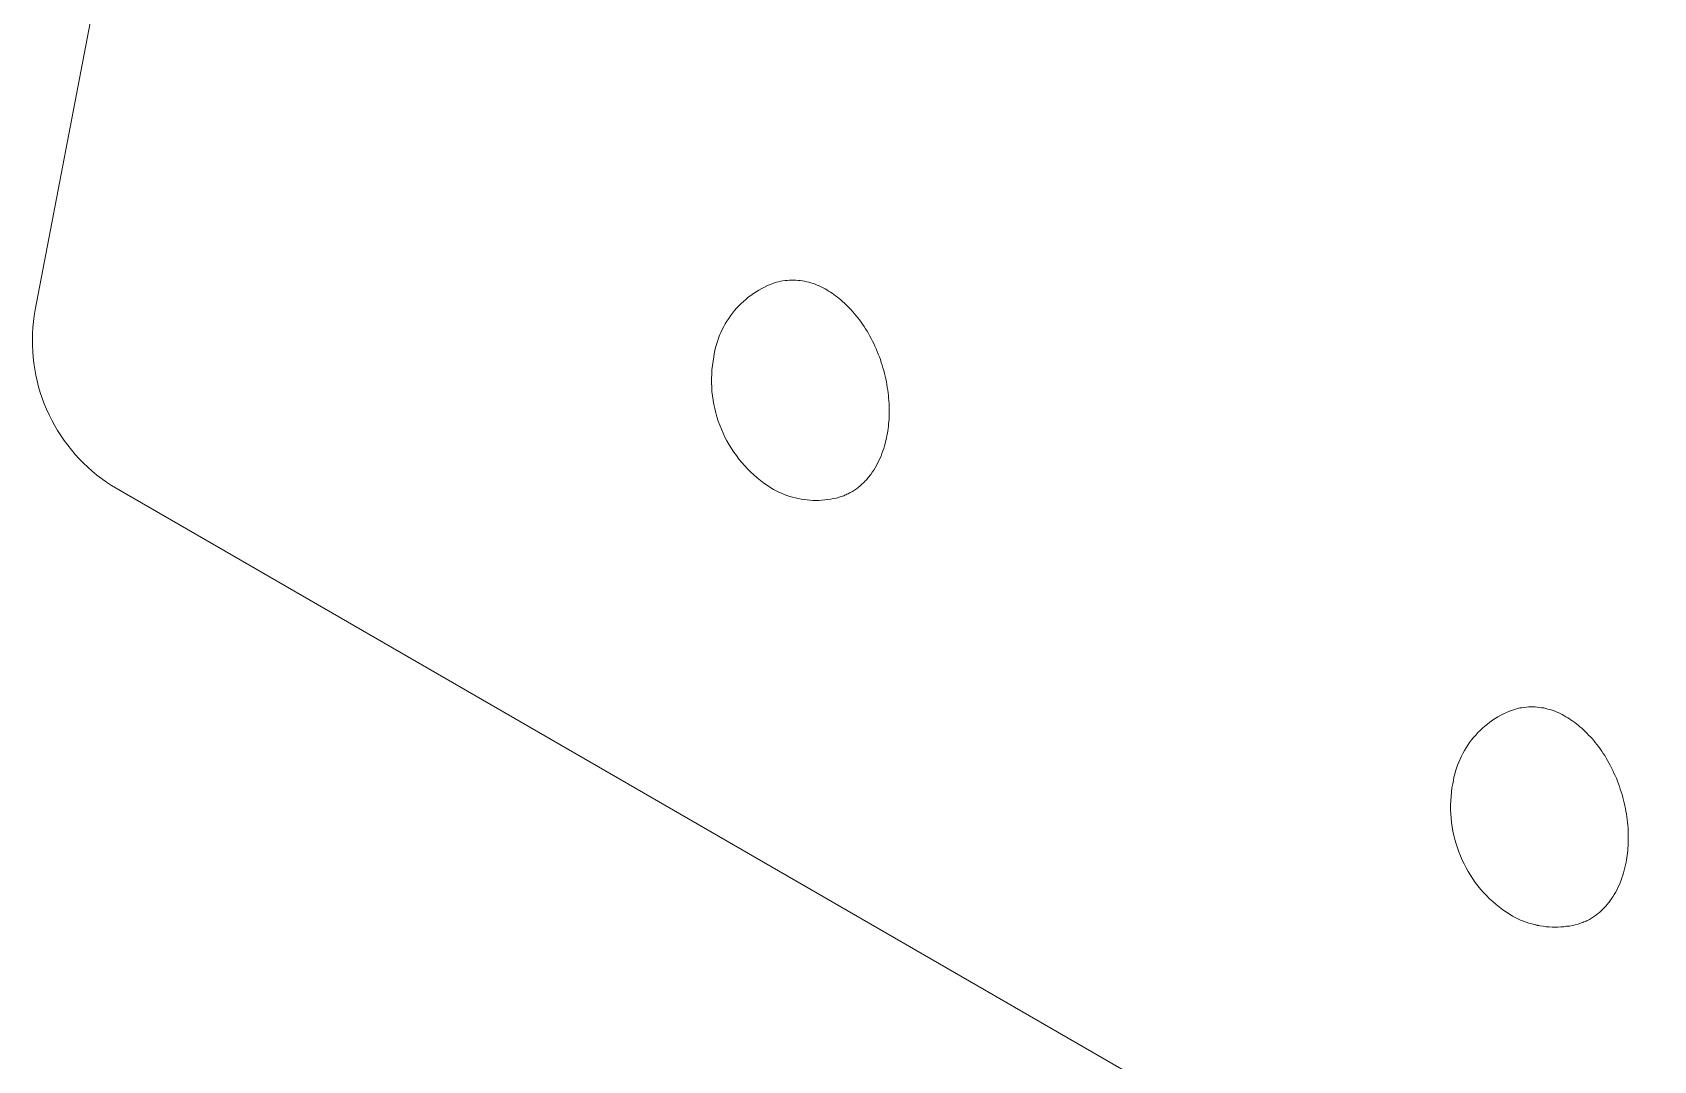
# Model space of a CAD drawing. Header units: millimetres. Extents: x -779 to 3049, y 55 to 2500.
# Drawn here: x 2525.6 to 2634.2, y 2193.1 to 2262 of the extents above; entities that cross this region are included whole.
import ezdxf

# ---------------------------------------------------------------- set-up
doc = ezdxf.new("R2010")
doc.units = ezdxf.units.MM
doc.layers.add('ZANO_R', color=7, linetype='Continuous', lineweight=0)

msp = doc.modelspace()

# ---------------------------------------------------------------- linework, layer by layer
at = {"layer": 'ZANO_R'}
for p, q in [((2525.77, 2243.38), (2552.94, 2385.89)), ((2575.84, 2245.32), (2575.69, 2245.29)), ((2575.84, 2245.32), (2575.69, 2245.29)), ((2575.98, 2245.34), (2575.84, 2245.32)), ((2575.98, 2245.34), (2575.84, 2245.32)), ((2576.13, 2245.35), (2575.98, 2245.34)), ((2576.13, 2245.35), (2575.98, 2245.34)), ((2576.27, 2245.36), (2576.13, 2245.35)), ((2576.27, 2245.36), (2576.13, 2245.35)), ((2576.42, 2245.37), (2576.27, 2245.36)), ((2576.42, 2245.37), (2576.27, 2245.36)), ((2576.57, 2245.37), (2576.42, 2245.37)), ((2576.57, 2245.37), (2576.42, 2245.37)), ((2576.71, 2245.36), (2576.57, 2245.37)), ((2576.71, 2245.36), (2576.57, 2245.37)), ((2576.86, 2245.35), (2576.71, 2245.36)), ((2576.86, 2245.35), (2576.71, 2245.36)), ((2577, 2245.34), (2576.86, 2245.35)), ((2577, 2245.34), (2576.86, 2245.35)), ((2577.15, 2245.32), (2577, 2245.34)), ((2577.15, 2245.32), (2577, 2245.34)), ((2577.29, 2245.29), (2577.15, 2245.32)), ((2577.29, 2245.29), (2577.15, 2245.32)), ((2573.52, 2244.22), (2573.7, 2244.35)), ((2573.52, 2244.22), (2573.7, 2244.35)), ((2573.7, 2244.35), (2573.87, 2244.47)), ((2573.7, 2244.35), (2573.87, 2244.47)), ((2573.87, 2244.47), (2574.05, 2244.59)), ((2573.87, 2244.47), (2574.05, 2244.59)), ((2574.05, 2244.59), (2574.23, 2244.7)), ((2574.05, 2244.59), (2574.23, 2244.7)), ((2574.23, 2244.7), (2574.42, 2244.81)), ((2574.23, 2244.7), (2574.42, 2244.81)), ((2574.42, 2244.81), (2574.61, 2244.9)), ((2574.42, 2244.81), (2574.61, 2244.9)), ((2574.61, 2244.9), (2574.81, 2245)), ((2574.61, 2244.9), (2574.81, 2245)), ((2574.81, 2245), (2575, 2245.08)), ((2574.81, 2245), (2575, 2245.08)), ((2575, 2245.08), (2575.21, 2245.16)), ((2575, 2245.08), (2575.21, 2245.16)), ((2575.21, 2245.16), (2575.41, 2245.23)), ((2575.21, 2245.16), (2575.41, 2245.23)), ((2575.55, 2245.26), (2575.41, 2245.23)), ((2575.55, 2245.26), (2575.41, 2245.23)), ((2575.69, 2245.29), (2575.55, 2245.26)), ((2575.69, 2245.29), (2575.55, 2245.26)), ((2577.44, 2245.26), (2577.29, 2245.29)), ((2577.44, 2245.26), (2577.29, 2245.29)), ((2577.58, 2245.23), (2577.44, 2245.26)), ((2577.58, 2245.23), (2577.44, 2245.26)), ((2577.72, 2245.19), (2577.58, 2245.23)), ((2577.72, 2245.19), (2577.58, 2245.23)), ((2577.86, 2245.15), (2577.72, 2245.19)), ((2577.86, 2245.15), (2577.72, 2245.19)), ((2578, 2245.1), (2577.86, 2245.15)), ((2578, 2245.1), (2577.86, 2245.15)), ((2578.13, 2245.04), (2578, 2245.1)), ((2578.13, 2245.04), (2578, 2245.1)), ((2578.27, 2244.99), (2578.13, 2245.04)), ((2578.27, 2244.99), (2578.13, 2245.04)), ((2578.4, 2244.92), (2578.27, 2244.99)), ((2578.4, 2244.92), (2578.27, 2244.99)), ((2578.53, 2244.86), (2578.4, 2244.92)), ((2578.53, 2244.86), (2578.4, 2244.92)), ((2578.66, 2244.79), (2578.53, 2244.86)), ((2578.66, 2244.79), (2578.53, 2244.86)), ((2578.78, 2244.71), (2578.66, 2244.79)), ((2578.78, 2244.71), (2578.66, 2244.79)), ((2578.9, 2244.64), (2578.78, 2244.71)), ((2578.9, 2244.64), (2578.78, 2244.71)), ((2579.02, 2244.57), (2578.9, 2244.64)), ((2579.02, 2244.57), (2578.9, 2244.64)), ((2579.13, 2244.49), (2579.02, 2244.57)), ((2579.13, 2244.49), (2579.02, 2244.57)), ((2579.25, 2244.41), (2579.13, 2244.49)), ((2579.25, 2244.41), (2579.13, 2244.49)), ((2579.37, 2244.32), (2579.25, 2244.41)), ((2579.37, 2244.32), (2579.25, 2244.41)), ((2579.49, 2244.23), (2579.37, 2244.32)), ((2579.49, 2244.23), (2579.37, 2244.32)), ((2579.61, 2244.14), (2579.49, 2244.23)), ((2579.61, 2244.14), (2579.49, 2244.23)), ((2525.7, 2242.99), (2525.77, 2243.38)), ((2572.33, 2242.99), (2572.46, 2243.16)), ((2572.33, 2242.99), (2572.46, 2243.16)), ((2572.46, 2243.16), (2572.6, 2243.33)), ((2572.46, 2243.16), (2572.6, 2243.33)), ((2572.6, 2243.33), (2572.74, 2243.49)), ((2572.6, 2243.33), (2572.74, 2243.49)), ((2572.74, 2243.49), (2572.89, 2243.64)), ((2572.74, 2243.49), (2572.89, 2243.64)), ((2572.89, 2243.64), (2573.04, 2243.8)), ((2572.89, 2243.64), (2573.04, 2243.8)), ((2573.04, 2243.8), (2573.2, 2243.94)), ((2573.04, 2243.8), (2573.2, 2243.94)), ((2573.2, 2243.94), (2573.36, 2244.08)), ((2573.2, 2243.94), (2573.36, 2244.08)), ((2573.36, 2244.08), (2573.52, 2244.22)), ((2573.36, 2244.08), (2573.52, 2244.22)), ((2579.72, 2244.04), (2579.61, 2244.14)), ((2579.72, 2244.04), (2579.61, 2244.14)), ((2579.84, 2243.94), (2579.72, 2244.04)), ((2579.84, 2243.94), (2579.72, 2244.04)), ((2579.96, 2243.83), (2579.84, 2243.94)), ((2579.96, 2243.83), (2579.84, 2243.94)), ((2580.08, 2243.72), (2579.96, 2243.83)), ((2580.08, 2243.72), (2579.96, 2243.83)), ((2580.19, 2243.61), (2580.08, 2243.72)), ((2580.19, 2243.61), (2580.08, 2243.72)), ((2580.31, 2243.49), (2580.19, 2243.61)), ((2580.31, 2243.49), (2580.19, 2243.61)), ((2580.42, 2243.37), (2580.31, 2243.49)), ((2580.42, 2243.37), (2580.31, 2243.49)), ((2580.53, 2243.24), (2580.42, 2243.37)), ((2580.53, 2243.24), (2580.42, 2243.37)), ((2580.64, 2243.11), (2580.53, 2243.24)), ((2580.64, 2243.11), (2580.53, 2243.24)), ((2525.59, 2241.79), (2525.61, 2242.19)), ((2525.61, 2242.19), (2525.65, 2242.59)), ((2525.65, 2242.59), (2525.7, 2242.99)), ((2571.69, 2241.87), (2571.78, 2242.07)), ((2571.69, 2241.87), (2571.78, 2242.07)), ((2571.78, 2242.07), (2571.88, 2242.26)), ((2571.78, 2242.07), (2571.88, 2242.26)), ((2571.88, 2242.26), (2571.98, 2242.45)), ((2571.88, 2242.26), (2571.98, 2242.45)), ((2571.98, 2242.45), (2572.09, 2242.63)), ((2571.98, 2242.45), (2572.09, 2242.63)), ((2572.09, 2242.63), (2572.21, 2242.81)), ((2572.09, 2242.63), (2572.21, 2242.81)), ((2572.21, 2242.81), (2572.33, 2242.99)), ((2572.21, 2242.81), (2572.33, 2242.99)), ((2580.75, 2242.98), (2580.64, 2243.11)), ((2580.75, 2242.98), (2580.64, 2243.11)), ((2580.86, 2242.84), (2580.75, 2242.98)), ((2580.86, 2242.84), (2580.75, 2242.98)), ((2580.97, 2242.7), (2580.86, 2242.84)), ((2580.97, 2242.7), (2580.86, 2242.84)), ((2581.07, 2242.56), (2580.97, 2242.7)), ((2581.07, 2242.56), (2580.97, 2242.7)), ((2581.18, 2242.41), (2581.07, 2242.56)), ((2581.18, 2242.41), (2581.07, 2242.56)), ((2581.28, 2242.26), (2581.18, 2242.41)), ((2581.28, 2242.26), (2581.18, 2242.41)), ((2581.38, 2242.1), (2581.28, 2242.26)), ((2581.38, 2242.1), (2581.28, 2242.26)), ((2581.48, 2241.95), (2581.38, 2242.1)), ((2581.48, 2241.95), (2581.38, 2242.1)), ((2525.58, 2241.39), (2525.59, 2241.79)), ((2525.58, 2240.99), (2525.58, 2241.39)), ((2525.6, 2240.59), (2525.58, 2240.99)), ((2571.33, 2240.86), (2571.39, 2241.07)), ((2571.33, 2240.86), (2571.39, 2241.07)), ((2571.39, 2241.07), (2571.45, 2241.27)), ((2571.39, 2241.07), (2571.45, 2241.27)), ((2571.45, 2241.27), (2571.53, 2241.48)), ((2571.45, 2241.27), (2571.53, 2241.48)), ((2571.53, 2241.48), (2571.6, 2241.68)), ((2571.53, 2241.48), (2571.6, 2241.68)), ((2571.6, 2241.68), (2571.69, 2241.87)), ((2571.6, 2241.68), (2571.69, 2241.87)), ((2581.57, 2241.79), (2581.48, 2241.95)), ((2581.57, 2241.79), (2581.48, 2241.95)), ((2581.66, 2241.62), (2581.57, 2241.79)), ((2581.66, 2241.62), (2581.57, 2241.79)), ((2581.75, 2241.46), (2581.66, 2241.62)), ((2581.75, 2241.46), (2581.66, 2241.62)), ((2581.84, 2241.29), (2581.75, 2241.46)), ((2581.84, 2241.29), (2581.75, 2241.46)), ((2581.92, 2241.12), (2581.84, 2241.29)), ((2581.92, 2241.12), (2581.84, 2241.29)), ((2582, 2240.94), (2581.92, 2241.12)), ((2582, 2240.94), (2581.92, 2241.12)), ((2525.63, 2240.2), (2525.6, 2240.59)), ((2525.67, 2239.8), (2525.63, 2240.2)), ((2571.12, 2239.66), (2571.16, 2239.94)), ((2571.12, 2239.66), (2571.16, 2239.94)), ((2571.16, 2239.94), (2571.21, 2240.23)), ((2571.16, 2239.94), (2571.21, 2240.23)), ((2571.21, 2240.23), (2571.24, 2240.44)), ((2571.21, 2240.23), (2571.24, 2240.44)), ((2571.24, 2240.44), (2571.28, 2240.65)), ((2571.24, 2240.44), (2571.28, 2240.65)), ((2571.28, 2240.65), (2571.33, 2240.86)), ((2571.28, 2240.65), (2571.33, 2240.86)), ((2582.08, 2240.77), (2582, 2240.94)), ((2582.08, 2240.77), (2582, 2240.94)), ((2582.16, 2240.59), (2582.08, 2240.77)), ((2582.16, 2240.59), (2582.08, 2240.77)), ((2582.23, 2240.41), (2582.16, 2240.59)), ((2582.23, 2240.41), (2582.16, 2240.59)), ((2582.3, 2240.23), (2582.23, 2240.41)), ((2582.3, 2240.23), (2582.23, 2240.41)), ((2582.37, 2240.05), (2582.3, 2240.23)), ((2582.37, 2240.05), (2582.3, 2240.23)), ((2582.43, 2239.86), (2582.37, 2240.05)), ((2582.43, 2239.86), (2582.37, 2240.05)), ((2525.73, 2239.4), (2525.67, 2239.8)), ((2525.8, 2239.01), (2525.73, 2239.4)), ((2525.89, 2238.62), (2525.8, 2239.01)), ((2571.06, 2238.79), (2571.07, 2239.08)), ((2571.06, 2238.79), (2571.07, 2239.08)), ((2571.07, 2239.08), (2571.09, 2239.37)), ((2571.07, 2239.08), (2571.09, 2239.37)), ((2571.09, 2239.37), (2571.12, 2239.66)), ((2571.09, 2239.37), (2571.12, 2239.66)), ((2582.49, 2239.68), (2582.43, 2239.86)), ((2582.49, 2239.68), (2582.43, 2239.86)), ((2582.54, 2239.49), (2582.49, 2239.68)), ((2582.54, 2239.49), (2582.49, 2239.68)), ((2582.59, 2239.31), (2582.54, 2239.49)), ((2582.59, 2239.31), (2582.54, 2239.49)), ((2582.64, 2239.12), (2582.59, 2239.31)), ((2582.64, 2239.12), (2582.59, 2239.31)), ((2582.69, 2238.94), (2582.64, 2239.12)), ((2582.69, 2238.94), (2582.64, 2239.12)), ((2582.73, 2238.75), (2582.69, 2238.94)), ((2582.73, 2238.75), (2582.69, 2238.94)), ((2525.99, 2238.23), (2525.89, 2238.62)), ((2526.1, 2237.85), (2525.99, 2238.23)), ((2526.23, 2237.47), (2526.1, 2237.85)), ((2571.06, 2238.5), (2571.06, 2238.79)), ((2571.06, 2238.5), (2571.06, 2238.79)), ((2571.07, 2238.21), (2571.06, 2238.5)), ((2571.07, 2238.21), (2571.06, 2238.5)), ((2571.09, 2237.92), (2571.07, 2238.21)), ((2571.09, 2237.92), (2571.07, 2238.21)), ((2571.12, 2237.63), (2571.09, 2237.92)), ((2571.12, 2237.63), (2571.09, 2237.92)), ((2582.77, 2238.56), (2582.73, 2238.75)), ((2582.77, 2238.56), (2582.73, 2238.75)), ((2582.8, 2238.38), (2582.77, 2238.56)), ((2582.8, 2238.38), (2582.77, 2238.56)), ((2582.83, 2238.19), (2582.8, 2238.38)), ((2582.83, 2238.19), (2582.8, 2238.38)), ((2582.86, 2238.01), (2582.83, 2238.19)), ((2582.86, 2238.01), (2582.83, 2238.19)), ((2582.89, 2237.83), (2582.86, 2238.01)), ((2582.89, 2237.83), (2582.86, 2238.01)), ((2582.91, 2237.64), (2582.89, 2237.83)), ((2582.91, 2237.64), (2582.89, 2237.83)), ((2526.37, 2237.09), (2526.23, 2237.47)), ((2526.52, 2236.72), (2526.37, 2237.09)), ((2526.69, 2236.36), (2526.52, 2236.72)), ((2571.16, 2237.34), (2571.12, 2237.63)), ((2571.16, 2237.34), (2571.12, 2237.63)), ((2571.21, 2237.05), (2571.16, 2237.34)), ((2571.21, 2237.05), (2571.16, 2237.34)), ((2571.27, 2236.77), (2571.21, 2237.05)), ((2571.27, 2236.77), (2571.21, 2237.05)), ((2571.34, 2236.49), (2571.27, 2236.77)), ((2571.34, 2236.49), (2571.27, 2236.77)), ((2582.92, 2237.46), (2582.91, 2237.64)), ((2582.92, 2237.46), (2582.91, 2237.64)), ((2582.94, 2237.28), (2582.92, 2237.46)), ((2582.94, 2237.28), (2582.92, 2237.46)), ((2582.95, 2237.1), (2582.94, 2237.28)), ((2582.95, 2237.1), (2582.94, 2237.28)), ((2582.96, 2236.92), (2582.95, 2237.1)), ((2582.96, 2236.92), (2582.95, 2237.1)), ((2582.96, 2236.75), (2582.96, 2236.92)), ((2582.96, 2236.75), (2582.96, 2236.92)), ((2582.96, 2236.58), (2582.96, 2236.75)), ((2582.96, 2236.58), (2582.96, 2236.75)), ((2526.87, 2236), (2526.69, 2236.36)), ((2527.06, 2235.65), (2526.87, 2236)), ((2527.26, 2235.3), (2527.06, 2235.65)), ((2571.42, 2236.21), (2571.34, 2236.49)), ((2571.42, 2236.21), (2571.34, 2236.49)), ((2571.51, 2235.93), (2571.42, 2236.21)), ((2571.51, 2235.93), (2571.42, 2236.21)), ((2571.61, 2235.66), (2571.51, 2235.93)), ((2571.61, 2235.66), (2571.51, 2235.93)), ((2571.72, 2235.39), (2571.61, 2235.66)), ((2571.72, 2235.39), (2571.61, 2235.66)), ((2582.88, 2235.42), (2582.9, 2235.58)), ((2582.88, 2235.42), (2582.9, 2235.58)), ((2582.9, 2235.58), (2582.92, 2235.74)), ((2582.9, 2235.58), (2582.92, 2235.74)), ((2582.92, 2235.74), (2582.93, 2235.9)), ((2582.92, 2235.74), (2582.93, 2235.9)), ((2582.93, 2235.9), (2582.95, 2236.07)), ((2582.93, 2235.9), (2582.95, 2236.07)), ((2582.95, 2236.24), (2582.96, 2236.4)), ((2582.95, 2236.24), (2582.96, 2236.4)), ((2582.95, 2236.07), (2582.95, 2236.24)), ((2582.95, 2236.07), (2582.95, 2236.24)), ((2582.96, 2236.4), (2582.96, 2236.58)), ((2582.96, 2236.4), (2582.96, 2236.58)), ((2527.47, 2234.97), (2527.26, 2235.3)), ((2527.7, 2234.64), (2527.47, 2234.97)), ((2527.94, 2234.31), (2527.7, 2234.64)), ((2571.83, 2235.12), (2571.72, 2235.39)), ((2571.83, 2235.12), (2571.72, 2235.39)), ((2571.96, 2234.86), (2571.83, 2235.12)), ((2571.96, 2234.86), (2571.83, 2235.12)), ((2572.09, 2234.6), (2571.96, 2234.86)), ((2572.09, 2234.6), (2571.96, 2234.86)), ((2572.24, 2234.35), (2572.09, 2234.6)), ((2572.24, 2234.35), (2572.09, 2234.6)), ((2582.69, 2234.44), (2582.74, 2234.62)), ((2582.69, 2234.44), (2582.74, 2234.62)), ((2582.74, 2234.62), (2582.78, 2234.79)), ((2582.74, 2234.62), (2582.78, 2234.79)), ((2582.78, 2234.79), (2582.81, 2234.97)), ((2582.78, 2234.79), (2582.81, 2234.97)), ((2582.81, 2234.97), (2582.84, 2235.12)), ((2582.81, 2234.97), (2582.84, 2235.12)), ((2582.84, 2235.12), (2582.86, 2235.27)), ((2582.84, 2235.12), (2582.86, 2235.27)), ((2582.86, 2235.27), (2582.88, 2235.42)), ((2582.86, 2235.27), (2582.88, 2235.42)), ((2528.19, 2234), (2527.94, 2234.31)), ((2528.44, 2233.7), (2528.19, 2234)), ((2528.71, 2233.4), (2528.44, 2233.7)), ((2528.99, 2233.12), (2528.71, 2233.4)), ((2572.39, 2234.1), (2572.24, 2234.35)), ((2572.39, 2234.1), (2572.24, 2234.35)), ((2572.55, 2233.86), (2572.39, 2234.1)), ((2572.55, 2233.86), (2572.39, 2234.1)), ((2572.72, 2233.62), (2572.55, 2233.86)), ((2572.72, 2233.62), (2572.55, 2233.86)), ((2572.89, 2233.39), (2572.72, 2233.62)), ((2572.89, 2233.39), (2572.72, 2233.62)), ((2573.08, 2233.16), (2572.89, 2233.39)), ((2573.08, 2233.16), (2572.89, 2233.39)), ((2582.26, 2233.27), (2582.34, 2233.43)), ((2582.26, 2233.27), (2582.34, 2233.43)), ((2582.34, 2233.43), (2582.41, 2233.59)), ((2582.34, 2233.43), (2582.41, 2233.59)), ((2582.41, 2233.59), (2582.47, 2233.76)), ((2582.41, 2233.59), (2582.47, 2233.76)), ((2582.47, 2233.76), (2582.53, 2233.93)), ((2582.47, 2233.76), (2582.53, 2233.93)), ((2582.53, 2233.93), (2582.59, 2234.1)), ((2582.53, 2233.93), (2582.59, 2234.1)), ((2582.59, 2234.1), (2582.64, 2234.27)), ((2582.59, 2234.1), (2582.64, 2234.27)), ((2582.64, 2234.27), (2582.69, 2234.44)), ((2582.64, 2234.27), (2582.69, 2234.44)), ((2529.28, 2232.84), (2528.99, 2233.12)), ((2529.58, 2232.57), (2529.28, 2232.84)), ((2529.89, 2232.32), (2529.58, 2232.57)), ((2530.21, 2232.08), (2529.89, 2232.32)), ((2573.27, 2232.95), (2573.08, 2233.16)), ((2573.27, 2232.95), (2573.08, 2233.16)), ((2573.47, 2232.73), (2573.27, 2232.95)), ((2573.47, 2232.73), (2573.27, 2232.95)), ((2573.67, 2232.53), (2573.47, 2232.73)), ((2573.67, 2232.53), (2573.47, 2232.73)), ((2573.89, 2232.33), (2573.67, 2232.53)), ((2573.89, 2232.33), (2573.67, 2232.53)), ((2574.11, 2232.14), (2573.89, 2232.33)), ((2574.11, 2232.14), (2573.89, 2232.33)), ((2581.62, 2232.22), (2581.67, 2232.29)), ((2581.62, 2232.22), (2581.67, 2232.29)), ((2581.67, 2232.29), (2581.72, 2232.36)), ((2581.67, 2232.29), (2581.72, 2232.36)), ((2581.72, 2232.36), (2581.82, 2232.5)), ((2581.72, 2232.36), (2581.82, 2232.5)), ((2581.82, 2232.5), (2581.92, 2232.65)), ((2581.82, 2232.5), (2581.92, 2232.65)), ((2581.92, 2232.65), (2582.01, 2232.8)), ((2581.92, 2232.65), (2582.01, 2232.8)), ((2582.01, 2232.8), (2582.1, 2232.95)), ((2582.01, 2232.8), (2582.1, 2232.95)), ((2582.1, 2232.95), (2582.18, 2233.11)), ((2582.1, 2232.95), (2582.18, 2233.11)), ((2582.18, 2233.11), (2582.26, 2233.27)), ((2582.18, 2233.11), (2582.26, 2233.27)), ((2530.53, 2231.84), (2530.21, 2232.08)), ((2530.87, 2231.62), (2530.53, 2231.84)), ((2735.9, 2113.24), (2530.87, 2231.62)), ((2574.33, 2231.96), (2574.11, 2232.14)), ((2574.33, 2231.96), (2574.11, 2232.14)), ((2574.56, 2231.78), (2574.33, 2231.96)), ((2574.56, 2231.78), (2574.33, 2231.96)), ((2574.8, 2231.62), (2574.56, 2231.78)), ((2574.8, 2231.62), (2574.56, 2231.78)), ((2575.04, 2231.46), (2574.8, 2231.62)), ((2575.04, 2231.46), (2574.8, 2231.62)), ((2575.22, 2231.36), (2575.04, 2231.46)), ((2575.22, 2231.36), (2575.04, 2231.46)), ((2575.39, 2231.27), (2575.22, 2231.36)), ((2575.39, 2231.27), (2575.22, 2231.36)), ((2575.57, 2231.18), (2575.39, 2231.27)), ((2575.57, 2231.18), (2575.39, 2231.27)), ((2580.42, 2231.18), (2580.49, 2231.22)), ((2580.42, 2231.18), (2580.49, 2231.22)), ((2580.49, 2231.22), (2580.56, 2231.26)), ((2580.49, 2231.22), (2580.56, 2231.26)), ((2580.56, 2231.26), (2580.63, 2231.31)), ((2580.56, 2231.26), (2580.63, 2231.31)), ((2580.63, 2231.31), (2580.7, 2231.35)), ((2580.63, 2231.31), (2580.7, 2231.35)), ((2580.7, 2231.35), (2580.77, 2231.4)), ((2580.7, 2231.35), (2580.77, 2231.4)), ((2580.77, 2231.4), (2580.83, 2231.45)), ((2580.77, 2231.4), (2580.83, 2231.45)), ((2580.83, 2231.45), (2580.9, 2231.5)), ((2580.83, 2231.45), (2580.9, 2231.5)), ((2580.9, 2231.5), (2580.96, 2231.56)), ((2580.9, 2231.5), (2580.96, 2231.56)), ((2580.96, 2231.56), (2581.03, 2231.61)), ((2580.96, 2231.56), (2581.03, 2231.61)), ((2581.03, 2231.61), (2581.09, 2231.66)), ((2581.03, 2231.61), (2581.09, 2231.66)), ((2581.09, 2231.66), (2581.15, 2231.72)), ((2581.09, 2231.66), (2581.15, 2231.72)), ((2581.15, 2231.72), (2581.22, 2231.78)), ((2581.15, 2231.72), (2581.22, 2231.78)), ((2581.22, 2231.78), (2581.28, 2231.84)), ((2581.22, 2231.78), (2581.28, 2231.84)), ((2581.28, 2231.84), (2581.33, 2231.9)), ((2581.28, 2231.84), (2581.33, 2231.9)), ((2581.33, 2231.9), (2581.39, 2231.96)), ((2581.33, 2231.9), (2581.39, 2231.96)), ((2581.39, 2231.96), (2581.45, 2232.03)), ((2581.39, 2231.96), (2581.45, 2232.03)), ((2581.45, 2232.03), (2581.51, 2232.09)), ((2581.45, 2232.03), (2581.51, 2232.09)), ((2581.51, 2232.09), (2581.56, 2232.16)), ((2581.51, 2232.09), (2581.56, 2232.16)), ((2581.56, 2232.16), (2581.62, 2232.22)), ((2581.56, 2232.16), (2581.62, 2232.22)), ((2575.75, 2231.1), (2575.57, 2231.18)), ((2575.75, 2231.1), (2575.57, 2231.18)), ((2575.93, 2231.02), (2575.75, 2231.1)), ((2575.93, 2231.02), (2575.75, 2231.1)), ((2576.11, 2230.95), (2575.93, 2231.02)), ((2576.11, 2230.95), (2575.93, 2231.02)), ((2576.3, 2230.89), (2576.11, 2230.95)), ((2576.3, 2230.89), (2576.11, 2230.95)), ((2576.49, 2230.84), (2576.3, 2230.89)), ((2576.49, 2230.84), (2576.3, 2230.89)), ((2576.68, 2230.79), (2576.49, 2230.84)), ((2576.68, 2230.79), (2576.49, 2230.84)), ((2576.87, 2230.74), (2576.68, 2230.79)), ((2576.87, 2230.74), (2576.68, 2230.79)), ((2577.07, 2230.71), (2576.87, 2230.74)), ((2577.07, 2230.71), (2576.87, 2230.74)), ((2577.26, 2230.68), (2577.07, 2230.71)), ((2577.26, 2230.68), (2577.07, 2230.71)), ((2577.46, 2230.65), (2577.26, 2230.68)), ((2577.46, 2230.65), (2577.26, 2230.68)), ((2577.65, 2230.63), (2577.46, 2230.65)), ((2577.65, 2230.64), (2577.46, 2230.65)), ((2577.85, 2230.62), (2577.65, 2230.64)), ((2577.85, 2230.62), (2577.65, 2230.63)), ((2578.05, 2230.62), (2577.85, 2230.62)), ((2578.05, 2230.62), (2577.85, 2230.62)), ((2578.24, 2230.62), (2578.05, 2230.62)), ((2578.24, 2230.62), (2578.05, 2230.62)), ((2578.44, 2230.63), (2578.24, 2230.62)), ((2578.44, 2230.63), (2578.24, 2230.62)), ((2578.64, 2230.65), (2578.44, 2230.63)), ((2578.64, 2230.65), (2578.44, 2230.63)), ((2578.83, 2230.67), (2578.64, 2230.65)), ((2578.83, 2230.67), (2578.64, 2230.65)), ((2579.03, 2230.7), (2578.83, 2230.67)), ((2579.03, 2230.7), (2578.83, 2230.67)), ((2579.22, 2230.74), (2579.03, 2230.7)), ((2579.22, 2230.74), (2579.03, 2230.7)), ((2579.42, 2230.78), (2579.22, 2230.74)), ((2579.42, 2230.78), (2579.22, 2230.74)), ((2579.61, 2230.83), (2579.42, 2230.78)), ((2579.61, 2230.83), (2579.42, 2230.78)), ((2579.61, 2230.83), (2579.68, 2230.85)), ((2579.61, 2230.83), (2579.68, 2230.85)), ((2579.68, 2230.85), (2579.76, 2230.88)), ((2579.68, 2230.85), (2579.76, 2230.88)), ((2579.76, 2230.88), (2579.84, 2230.91)), ((2579.76, 2230.88), (2579.84, 2230.91)), ((2579.84, 2230.91), (2579.91, 2230.93)), ((2579.84, 2230.91), (2579.91, 2230.93)), ((2579.91, 2230.93), (2579.99, 2230.96)), ((2579.91, 2230.93), (2579.99, 2230.96)), ((2579.99, 2230.96), (2580.06, 2231)), ((2579.99, 2230.96), (2580.06, 2231)), ((2580.06, 2231), (2580.13, 2231.03)), ((2580.06, 2231), (2580.13, 2231.03)), ((2580.13, 2231.03), (2580.21, 2231.06)), ((2580.13, 2231.03), (2580.21, 2231.06)), ((2580.21, 2231.06), (2580.28, 2231.1)), ((2580.21, 2231.06), (2580.28, 2231.1)), ((2580.28, 2231.1), (2580.35, 2231.14)), ((2580.28, 2231.1), (2580.35, 2231.14)), ((2580.35, 2231.14), (2580.42, 2231.18)), ((2580.35, 2231.14), (2580.42, 2231.18)), ((2623.37, 2215.9), (2623.55, 2216.01)), ((2623.37, 2215.9), (2623.55, 2216.01)), ((2623.55, 2216.01), (2623.73, 2216.12)), ((2623.55, 2216.01), (2623.73, 2216.12)), ((2623.73, 2216.12), (2623.92, 2216.23)), ((2623.73, 2216.12), (2623.92, 2216.23)), ((2623.92, 2216.23), (2624.11, 2216.33)), ((2623.92, 2216.23), (2624.11, 2216.33)), ((2624.11, 2216.33), (2624.31, 2216.42)), ((2624.11, 2216.33), (2624.31, 2216.42)), ((2624.31, 2216.42), (2624.5, 2216.5)), ((2624.31, 2216.42), (2624.5, 2216.5)), ((2624.5, 2216.5), (2624.7, 2216.58)), ((2624.5, 2216.5), (2624.7, 2216.58)), ((2624.7, 2216.58), (2624.91, 2216.65)), ((2624.7, 2216.58), (2624.91, 2216.65)), ((2624.91, 2216.65), (2625.05, 2216.69)), ((2624.91, 2216.65), (2625.05, 2216.69)), ((2625.05, 2216.69), (2625.19, 2216.72)), ((2625.05, 2216.69), (2625.19, 2216.72)), ((2625.19, 2216.72), (2625.33, 2216.74)), ((2625.19, 2216.72), (2625.33, 2216.74)), ((2625.33, 2216.74), (2625.48, 2216.76)), ((2625.33, 2216.74), (2625.48, 2216.76)), ((2625.48, 2216.76), (2625.63, 2216.78)), ((2625.48, 2216.76), (2625.63, 2216.78)), ((2625.63, 2216.78), (2625.77, 2216.79)), ((2625.63, 2216.78), (2625.77, 2216.79)), ((2625.77, 2216.79), (2625.92, 2216.79)), ((2625.77, 2216.79), (2625.92, 2216.79)), ((2625.92, 2216.79), (2626.06, 2216.79)), ((2625.92, 2216.79), (2626.06, 2216.79)), ((2626.06, 2216.79), (2626.21, 2216.79)), ((2626.06, 2216.79), (2626.21, 2216.79)), ((2626.21, 2216.79), (2626.36, 2216.78)), ((2626.21, 2216.79), (2626.36, 2216.78)), ((2626.36, 2216.78), (2626.5, 2216.76)), ((2626.36, 2216.78), (2626.5, 2216.76)), ((2626.5, 2216.76), (2626.65, 2216.74)), ((2626.5, 2216.76), (2626.65, 2216.74)), ((2626.65, 2216.74), (2626.79, 2216.72)), ((2626.65, 2216.74), (2626.79, 2216.72)), ((2626.79, 2216.72), (2626.93, 2216.69)), ((2626.79, 2216.72), (2626.93, 2216.69)), ((2626.93, 2216.69), (2627.08, 2216.65)), ((2626.93, 2216.69), (2627.08, 2216.65)), ((2627.08, 2216.65), (2627.22, 2216.61)), ((2627.08, 2216.65), (2627.22, 2216.61)), ((2627.22, 2216.61), (2627.36, 2216.57)), ((2627.22, 2216.61), (2627.36, 2216.57)), ((2627.36, 2216.57), (2627.49, 2216.52)), ((2627.36, 2216.57), (2627.49, 2216.52)), ((2627.49, 2216.52), (2627.63, 2216.47)), ((2627.49, 2216.52), (2627.63, 2216.47)), ((2627.63, 2216.47), (2627.76, 2216.41)), ((2627.63, 2216.47), (2627.76, 2216.41)), ((2627.76, 2216.41), (2627.9, 2216.35)), ((2627.76, 2216.41), (2627.9, 2216.35)), ((2627.9, 2216.35), (2628.03, 2216.28)), ((2627.9, 2216.35), (2628.03, 2216.28)), ((2628.03, 2216.28), (2628.15, 2216.21)), ((2628.03, 2216.28), (2628.15, 2216.21)), ((2628.15, 2216.21), (2628.28, 2216.13)), ((2628.15, 2216.21), (2628.28, 2216.13)), ((2628.28, 2216.13), (2628.4, 2216.06)), ((2628.28, 2216.13), (2628.4, 2216.06)), ((2628.4, 2216.06), (2628.51, 2215.99)), ((2628.4, 2216.06), (2628.51, 2215.99)), ((2622.24, 2214.91), (2622.38, 2215.07)), ((2622.24, 2214.91), (2622.38, 2215.07)), ((2622.38, 2215.07), (2622.54, 2215.22)), ((2622.38, 2215.07), (2622.54, 2215.22)), ((2622.54, 2215.22), (2622.69, 2215.37)), ((2622.54, 2215.22), (2622.69, 2215.37)), ((2622.69, 2215.37), (2622.85, 2215.51)), ((2622.69, 2215.37), (2622.85, 2215.51)), ((2622.85, 2215.51), (2623.02, 2215.64)), ((2622.85, 2215.51), (2623.02, 2215.64)), ((2623.02, 2215.64), (2623.19, 2215.77)), ((2623.02, 2215.64), (2623.19, 2215.77)), ((2623.19, 2215.77), (2623.37, 2215.9)), ((2623.19, 2215.77), (2623.37, 2215.9)), ((2628.51, 2215.99), (2628.63, 2215.91)), ((2628.51, 2215.99), (2628.63, 2215.91)), ((2628.63, 2215.91), (2628.75, 2215.83)), ((2628.63, 2215.91), (2628.75, 2215.83)), ((2628.75, 2215.83), (2628.87, 2215.75)), ((2628.75, 2215.83), (2628.87, 2215.75)), ((2628.87, 2215.75), (2628.99, 2215.66)), ((2628.87, 2215.75), (2628.99, 2215.66)), ((2628.99, 2215.66), (2629.1, 2215.56)), ((2628.99, 2215.66), (2629.1, 2215.56)), ((2629.1, 2215.56), (2629.22, 2215.46)), ((2629.1, 2215.56), (2629.22, 2215.46)), ((2629.22, 2215.46), (2629.34, 2215.36)), ((2629.22, 2215.46), (2629.34, 2215.36)), ((2629.34, 2215.36), (2629.46, 2215.26)), ((2629.34, 2215.36), (2629.46, 2215.26)), ((2629.46, 2215.26), (2629.57, 2215.15)), ((2629.46, 2215.26), (2629.57, 2215.15)), ((2629.57, 2215.15), (2629.69, 2215.03)), ((2629.57, 2215.15), (2629.69, 2215.03)), ((2629.69, 2215.03), (2629.8, 2214.91)), ((2629.69, 2215.03), (2629.8, 2214.91)), ((2621.38, 2213.68), (2621.48, 2213.87)), ((2621.38, 2213.68), (2621.48, 2213.87)), ((2621.48, 2213.87), (2621.59, 2214.05)), ((2621.48, 2213.87), (2621.59, 2214.05)), ((2621.59, 2214.05), (2621.71, 2214.23)), ((2621.59, 2214.05), (2621.71, 2214.23)), ((2621.71, 2214.23), (2621.83, 2214.41)), ((2621.71, 2214.23), (2621.83, 2214.41)), ((2621.83, 2214.41), (2621.96, 2214.58)), ((2621.83, 2214.41), (2621.96, 2214.58)), ((2621.96, 2214.58), (2622.1, 2214.75)), ((2621.96, 2214.58), (2622.1, 2214.75)), ((2622.1, 2214.75), (2622.24, 2214.91)), ((2622.1, 2214.75), (2622.24, 2214.91)), ((2629.8, 2214.91), (2629.92, 2214.79)), ((2629.8, 2214.91), (2629.92, 2214.79)), ((2629.92, 2214.79), (2630.03, 2214.67)), ((2629.92, 2214.79), (2630.03, 2214.67)), ((2630.03, 2214.67), (2630.14, 2214.54)), ((2630.03, 2214.67), (2630.14, 2214.54)), ((2630.14, 2214.54), (2630.25, 2214.4)), ((2630.14, 2214.54), (2630.25, 2214.4)), ((2630.25, 2214.4), (2630.36, 2214.27)), ((2630.25, 2214.4), (2630.36, 2214.27)), ((2630.36, 2214.27), (2630.47, 2214.13)), ((2630.36, 2214.27), (2630.47, 2214.13)), ((2630.47, 2214.13), (2630.57, 2213.98)), ((2630.47, 2214.13), (2630.57, 2213.98)), ((2630.57, 2213.98), (2630.68, 2213.83)), ((2630.57, 2213.98), (2630.68, 2213.83)), ((2630.68, 2213.83), (2630.78, 2213.68)), ((2630.68, 2213.83), (2630.78, 2213.68)), ((2620.95, 2212.7), (2621.02, 2212.9)), ((2620.95, 2212.7), (2621.02, 2212.9)), ((2621.02, 2212.9), (2621.1, 2213.1)), ((2621.02, 2212.9), (2621.1, 2213.1)), ((2621.1, 2213.1), (2621.19, 2213.3)), ((2621.1, 2213.1), (2621.19, 2213.3)), ((2621.19, 2213.3), (2621.28, 2213.49)), ((2621.19, 2213.3), (2621.28, 2213.49)), ((2621.28, 2213.49), (2621.38, 2213.68)), ((2621.28, 2213.49), (2621.38, 2213.68)), ((2630.78, 2213.68), (2630.88, 2213.53)), ((2630.78, 2213.68), (2630.88, 2213.53)), ((2630.88, 2213.53), (2630.97, 2213.37)), ((2630.88, 2213.53), (2630.97, 2213.37)), ((2630.97, 2213.37), (2631.07, 2213.21)), ((2630.97, 2213.37), (2631.07, 2213.21)), ((2631.07, 2213.21), (2631.16, 2213.04)), ((2631.07, 2213.21), (2631.16, 2213.04)), ((2631.16, 2213.04), (2631.25, 2212.88)), ((2631.16, 2213.04), (2631.25, 2212.88)), ((2631.25, 2212.88), (2631.34, 2212.71)), ((2631.25, 2212.88), (2631.34, 2212.71)), ((2620.7, 2211.65), (2620.74, 2211.86)), ((2620.7, 2211.65), (2620.74, 2211.86)), ((2620.74, 2211.86), (2620.78, 2212.08)), ((2620.74, 2211.86), (2620.78, 2212.08)), ((2620.78, 2212.08), (2620.83, 2212.28)), ((2620.78, 2212.08), (2620.83, 2212.28)), ((2620.83, 2212.28), (2620.89, 2212.49)), ((2620.83, 2212.28), (2620.89, 2212.49)), ((2620.89, 2212.49), (2620.95, 2212.7)), ((2620.89, 2212.49), (2620.95, 2212.7)), ((2631.34, 2212.71), (2631.42, 2212.54)), ((2631.34, 2212.71), (2631.42, 2212.54)), ((2631.42, 2212.54), (2631.5, 2212.36)), ((2631.42, 2212.54), (2631.5, 2212.36)), ((2631.5, 2212.36), (2631.58, 2212.19)), ((2631.5, 2212.36), (2631.58, 2212.19)), ((2631.58, 2212.19), (2631.66, 2212.01)), ((2631.58, 2212.19), (2631.66, 2212.01)), ((2631.66, 2212.01), (2631.73, 2211.83)), ((2631.66, 2212.01), (2631.73, 2211.83)), ((2631.73, 2211.83), (2631.8, 2211.65)), ((2631.73, 2211.83), (2631.8, 2211.65)), ((2620.57, 2210.5), (2620.59, 2210.79)), ((2620.57, 2210.5), (2620.59, 2210.79)), ((2620.59, 2210.79), (2620.62, 2211.08)), ((2620.59, 2210.79), (2620.62, 2211.08)), ((2620.62, 2211.08), (2620.65, 2211.37)), ((2620.62, 2211.08), (2620.65, 2211.37)), ((2620.65, 2211.37), (2620.7, 2211.65)), ((2620.65, 2211.37), (2620.7, 2211.65)), ((2631.8, 2211.65), (2631.86, 2211.47)), ((2631.8, 2211.65), (2631.86, 2211.47)), ((2631.86, 2211.47), (2631.92, 2211.29)), ((2631.86, 2211.47), (2631.92, 2211.29)), ((2631.92, 2211.29), (2631.98, 2211.1)), ((2631.92, 2211.29), (2631.98, 2211.1)), ((2631.98, 2211.1), (2632.04, 2210.92)), ((2631.98, 2211.1), (2632.04, 2210.92)), ((2632.04, 2210.92), (2632.09, 2210.73)), ((2632.04, 2210.92), (2632.09, 2210.73)), ((2632.09, 2210.73), (2632.14, 2210.55)), ((2632.09, 2210.73), (2632.14, 2210.55)), ((2620.56, 2210.21), (2620.57, 2210.5)), ((2620.56, 2210.21), (2620.57, 2210.5)), ((2620.56, 2209.92), (2620.56, 2210.21)), ((2620.56, 2209.92), (2620.56, 2210.21)), ((2620.57, 2209.63), (2620.56, 2209.92)), ((2620.57, 2209.63), (2620.56, 2209.92)), ((2620.59, 2209.34), (2620.57, 2209.63)), ((2620.59, 2209.34), (2620.57, 2209.63)), ((2632.14, 2210.55), (2632.19, 2210.36)), ((2632.14, 2210.55), (2632.19, 2210.36)), ((2632.19, 2210.36), (2632.23, 2210.17)), ((2632.19, 2210.36), (2632.23, 2210.17)), ((2632.23, 2210.17), (2632.27, 2209.99)), ((2632.23, 2210.17), (2632.27, 2209.99)), ((2632.27, 2209.99), (2632.3, 2209.8)), ((2632.27, 2209.99), (2632.3, 2209.8)), ((2632.3, 2209.8), (2632.33, 2209.62)), ((2632.3, 2209.8), (2632.33, 2209.62)), ((2632.33, 2209.62), (2632.36, 2209.43)), ((2632.33, 2209.62), (2632.36, 2209.43)), ((2620.62, 2209.05), (2620.59, 2209.34)), ((2620.62, 2209.05), (2620.59, 2209.34)), ((2620.66, 2208.76), (2620.62, 2209.05)), ((2620.66, 2208.76), (2620.62, 2209.05)), ((2620.71, 2208.48), (2620.66, 2208.76)), ((2620.71, 2208.48), (2620.66, 2208.76)), ((2620.77, 2208.19), (2620.71, 2208.48)), ((2620.77, 2208.19), (2620.71, 2208.48)), ((2632.36, 2209.43), (2632.38, 2209.25)), ((2632.36, 2209.43), (2632.38, 2209.25)), ((2632.38, 2209.25), (2632.4, 2209.07)), ((2632.38, 2209.25), (2632.4, 2209.07)), ((2632.4, 2209.07), (2632.42, 2208.88)), ((2632.4, 2209.07), (2632.42, 2208.88)), ((2632.42, 2208.88), (2632.44, 2208.7)), ((2632.42, 2208.88), (2632.44, 2208.7)), ((2632.44, 2208.7), (2632.45, 2208.52)), ((2632.44, 2208.7), (2632.45, 2208.52)), ((2632.45, 2208.52), (2632.45, 2208.35)), ((2632.45, 2208.52), (2632.45, 2208.35)), ((2620.84, 2207.91), (2620.77, 2208.19)), ((2620.84, 2207.91), (2620.77, 2208.19)), ((2620.92, 2207.63), (2620.84, 2207.91)), ((2620.92, 2207.63), (2620.84, 2207.91)), ((2621.01, 2207.35), (2620.92, 2207.63)), ((2621.01, 2207.35), (2620.92, 2207.63)), ((2621.11, 2207.08), (2621.01, 2207.35)), ((2621.11, 2207.08), (2621.01, 2207.35)), ((2632.43, 2207.33), (2632.42, 2207.16)), ((2632.43, 2207.33), (2632.42, 2207.16)), ((2632.44, 2207.49), (2632.43, 2207.33)), ((2632.44, 2207.49), (2632.43, 2207.33)), ((2632.45, 2207.66), (2632.44, 2207.49)), ((2632.45, 2207.66), (2632.44, 2207.49)), ((2632.45, 2208.35), (2632.46, 2208.17)), ((2632.45, 2208.35), (2632.46, 2208.17)), ((2632.46, 2207.83), (2632.45, 2207.66)), ((2632.46, 2207.83), (2632.45, 2207.66)), ((2632.46, 2208.17), (2632.46, 2208)), ((2632.46, 2208.17), (2632.46, 2208)), ((2632.46, 2208), (2632.46, 2207.83)), ((2632.46, 2208), (2632.46, 2207.83)), ((2621.21, 2206.81), (2621.11, 2207.08)), ((2621.21, 2206.81), (2621.11, 2207.08)), ((2621.33, 2206.54), (2621.21, 2206.81)), ((2621.33, 2206.54), (2621.21, 2206.81)), ((2621.46, 2206.28), (2621.33, 2206.54)), ((2621.46, 2206.28), (2621.33, 2206.54)), ((2621.59, 2206.02), (2621.46, 2206.28)), ((2621.59, 2206.02), (2621.46, 2206.28)), ((2632.31, 2206.39), (2632.27, 2206.22)), ((2632.31, 2206.39), (2632.27, 2206.22)), ((2632.34, 2206.54), (2632.31, 2206.39)), ((2632.34, 2206.54), (2632.31, 2206.39)), ((2632.36, 2206.69), (2632.34, 2206.54)), ((2632.36, 2206.69), (2632.34, 2206.54)), ((2632.38, 2206.85), (2632.36, 2206.69)), ((2632.38, 2206.85), (2632.36, 2206.69)), ((2632.4, 2207), (2632.38, 2206.85)), ((2632.4, 2207), (2632.38, 2206.85)), ((2632.42, 2207.16), (2632.4, 2207)), ((2632.42, 2207.16), (2632.4, 2207)), ((2621.73, 2205.77), (2621.59, 2206.02)), ((2621.73, 2205.77), (2621.59, 2206.02)), ((2621.88, 2205.52), (2621.73, 2205.77)), ((2621.88, 2205.52), (2621.73, 2205.77)), ((2622.04, 2205.28), (2621.88, 2205.52)), ((2622.04, 2205.28), (2621.88, 2205.52)), ((2622.21, 2205.04), (2622.04, 2205.28)), ((2622.21, 2205.04), (2622.04, 2205.28)), ((2631.97, 2205.18), (2631.91, 2205.02)), ((2631.97, 2205.18), (2631.91, 2205.02)), ((2632.03, 2205.35), (2631.97, 2205.18)), ((2632.03, 2205.35), (2631.97, 2205.18)), ((2632.09, 2205.52), (2632.03, 2205.35)), ((2632.09, 2205.52), (2632.03, 2205.35)), ((2632.14, 2205.69), (2632.09, 2205.52)), ((2632.14, 2205.69), (2632.09, 2205.52)), ((2632.19, 2205.87), (2632.14, 2205.69)), ((2632.19, 2205.87), (2632.14, 2205.69)), ((2632.23, 2206.04), (2632.19, 2205.87)), ((2632.23, 2206.04), (2632.19, 2205.87)), ((2632.27, 2206.22), (2632.23, 2206.04)), ((2632.27, 2206.22), (2632.23, 2206.04)), ((2622.39, 2204.81), (2622.21, 2205.04)), ((2622.39, 2204.81), (2622.21, 2205.04)), ((2622.57, 2204.59), (2622.39, 2204.81)), ((2622.57, 2204.59), (2622.39, 2204.81)), ((2622.76, 2204.37), (2622.57, 2204.59)), ((2622.76, 2204.37), (2622.57, 2204.59)), ((2622.96, 2204.16), (2622.76, 2204.37)), ((2622.96, 2204.16), (2622.76, 2204.37)), ((2623.17, 2203.95), (2622.96, 2204.16)), ((2623.17, 2203.95), (2622.96, 2204.16)), ((2631.42, 2204.07), (2631.32, 2203.92)), ((2631.42, 2204.07), (2631.32, 2203.92)), ((2631.51, 2204.22), (2631.42, 2204.07)), ((2631.51, 2204.22), (2631.42, 2204.07)), ((2631.6, 2204.37), (2631.51, 2204.22)), ((2631.6, 2204.37), (2631.51, 2204.22)), ((2631.68, 2204.53), (2631.6, 2204.37)), ((2631.68, 2204.53), (2631.6, 2204.37)), ((2631.76, 2204.69), (2631.68, 2204.53)), ((2631.76, 2204.69), (2631.68, 2204.53)), ((2631.84, 2204.85), (2631.76, 2204.69)), ((2631.84, 2204.85), (2631.76, 2204.69)), ((2631.91, 2205.02), (2631.84, 2204.85)), ((2631.91, 2205.02), (2631.84, 2204.85)), ((2623.38, 2203.75), (2623.17, 2203.95)), ((2623.38, 2203.75), (2623.17, 2203.95)), ((2623.6, 2203.56), (2623.38, 2203.75)), ((2623.6, 2203.56), (2623.38, 2203.75)), ((2623.83, 2203.38), (2623.6, 2203.56)), ((2623.83, 2203.38), (2623.6, 2203.56)), ((2624.06, 2203.21), (2623.83, 2203.38)), ((2624.06, 2203.21), (2623.83, 2203.38)), ((2624.3, 2203.04), (2624.06, 2203.21)), ((2624.3, 2203.04), (2624.06, 2203.21)), ((2624.54, 2202.88), (2624.3, 2203.04)), ((2624.54, 2202.88), (2624.3, 2203.04)), ((2630.46, 2202.98), (2630.4, 2202.93)), ((2630.46, 2202.98), (2630.4, 2202.93)), ((2630.53, 2203.03), (2630.46, 2202.98)), ((2630.53, 2203.03), (2630.46, 2202.98)), ((2630.59, 2203.09), (2630.53, 2203.03)), ((2630.59, 2203.09), (2630.53, 2203.03)), ((2630.65, 2203.14), (2630.59, 2203.09)), ((2630.65, 2203.14), (2630.59, 2203.09)), ((2630.71, 2203.2), (2630.65, 2203.14)), ((2630.71, 2203.2), (2630.65, 2203.14)), ((2630.77, 2203.26), (2630.71, 2203.2)), ((2630.77, 2203.26), (2630.71, 2203.2)), ((2630.83, 2203.32), (2630.77, 2203.26)), ((2630.83, 2203.32), (2630.77, 2203.26)), ((2630.89, 2203.38), (2630.83, 2203.32)), ((2630.89, 2203.38), (2630.83, 2203.32)), ((2630.95, 2203.45), (2630.89, 2203.38)), ((2630.95, 2203.45), (2630.89, 2203.38)), ((2631, 2203.51), (2630.95, 2203.45)), ((2631, 2203.51), (2630.95, 2203.45)), ((2631.06, 2203.58), (2631, 2203.51)), ((2631.06, 2203.58), (2631, 2203.51)), ((2631.11, 2203.65), (2631.06, 2203.58)), ((2631.11, 2203.65), (2631.06, 2203.58)), ((2631.17, 2203.71), (2631.11, 2203.65)), ((2631.17, 2203.71), (2631.11, 2203.65)), ((2631.22, 2203.78), (2631.17, 2203.71)), ((2631.22, 2203.78), (2631.17, 2203.71)), ((2631.32, 2203.92), (2631.22, 2203.78)), ((2631.32, 2203.92), (2631.22, 2203.78)), ((2624.71, 2202.78), (2624.54, 2202.88)), ((2624.71, 2202.78), (2624.54, 2202.88)), ((2624.89, 2202.69), (2624.71, 2202.78)), ((2624.89, 2202.69), (2624.71, 2202.78)), ((2625.06, 2202.6), (2624.89, 2202.69)), ((2625.06, 2202.6), (2624.89, 2202.69)), ((2625.24, 2202.52), (2625.06, 2202.6)), ((2625.24, 2202.52), (2625.06, 2202.6)), ((2625.43, 2202.45), (2625.24, 2202.52)), ((2625.43, 2202.45), (2625.24, 2202.52)), ((2625.61, 2202.38), (2625.43, 2202.45)), ((2625.61, 2202.38), (2625.43, 2202.45)), ((2625.8, 2202.31), (2625.61, 2202.38)), ((2625.8, 2202.31), (2625.61, 2202.38)), ((2625.99, 2202.26), (2625.8, 2202.31)), ((2625.99, 2202.26), (2625.8, 2202.31)), ((2626.18, 2202.21), (2625.99, 2202.26)), ((2626.18, 2202.21), (2625.99, 2202.26)), ((2626.37, 2202.16), (2626.18, 2202.21)), ((2626.37, 2202.17), (2626.18, 2202.21)), ((2626.56, 2202.13), (2626.37, 2202.17)), ((2626.56, 2202.13), (2626.37, 2202.16)), ((2626.76, 2202.1), (2626.56, 2202.13)), ((2626.76, 2202.1), (2626.56, 2202.13)), ((2626.95, 2202.07), (2626.76, 2202.1)), ((2626.95, 2202.07), (2626.76, 2202.1)), ((2627.15, 2202.06), (2626.95, 2202.07)), ((2627.15, 2202.06), (2626.95, 2202.07)), ((2627.35, 2202.05), (2627.15, 2202.06)), ((2627.35, 2202.05), (2627.15, 2202.06)), ((2627.54, 2202.04), (2627.35, 2202.05)), ((2627.54, 2202.04), (2627.35, 2202.05)), ((2627.74, 2202.05), (2627.54, 2202.04)), ((2627.74, 2202.05), (2627.54, 2202.04)), ((2627.94, 2202.06), (2627.74, 2202.05)), ((2627.94, 2202.06), (2627.74, 2202.05)), ((2628.14, 2202.07), (2627.94, 2202.06)), ((2628.14, 2202.07), (2627.94, 2202.06)), ((2628.33, 2202.1), (2628.14, 2202.07)), ((2628.33, 2202.1), (2628.14, 2202.07)), ((2628.53, 2202.12), (2628.33, 2202.1)), ((2628.53, 2202.12), (2628.33, 2202.1)), ((2628.72, 2202.16), (2628.53, 2202.12)), ((2628.72, 2202.16), (2628.53, 2202.12)), ((2628.91, 2202.2), (2628.72, 2202.16)), ((2628.91, 2202.2), (2628.72, 2202.16)), ((2629.1, 2202.25), (2628.91, 2202.2)), ((2629.1, 2202.25), (2628.91, 2202.2)), ((2629.18, 2202.28), (2629.1, 2202.25)), ((2629.18, 2202.28), (2629.1, 2202.25)), ((2629.26, 2202.3), (2629.18, 2202.28)), ((2629.26, 2202.3), (2629.18, 2202.28)), ((2629.33, 2202.33), (2629.26, 2202.3)), ((2629.33, 2202.33), (2629.26, 2202.3)), ((2629.41, 2202.36), (2629.33, 2202.33)), ((2629.41, 2202.36), (2629.33, 2202.33)), ((2629.48, 2202.39), (2629.41, 2202.36)), ((2629.48, 2202.39), (2629.41, 2202.36)), ((2629.56, 2202.42), (2629.48, 2202.39)), ((2629.56, 2202.42), (2629.48, 2202.39)), ((2629.63, 2202.45), (2629.56, 2202.42)), ((2629.63, 2202.45), (2629.56, 2202.42)), ((2629.7, 2202.49), (2629.63, 2202.45)), ((2629.7, 2202.49), (2629.63, 2202.45)), ((2629.78, 2202.52), (2629.7, 2202.49)), ((2629.78, 2202.52), (2629.7, 2202.49)), ((2629.85, 2202.56), (2629.78, 2202.52)), ((2629.85, 2202.56), (2629.78, 2202.52)), ((2629.92, 2202.6), (2629.85, 2202.56)), ((2629.92, 2202.6), (2629.85, 2202.56)), ((2629.99, 2202.64), (2629.92, 2202.6)), ((2629.99, 2202.64), (2629.92, 2202.6)), ((2630.06, 2202.69), (2629.99, 2202.64)), ((2630.06, 2202.69), (2629.99, 2202.64)), ((2630.13, 2202.73), (2630.06, 2202.69)), ((2630.13, 2202.73), (2630.06, 2202.69)), ((2630.2, 2202.78), (2630.13, 2202.73)), ((2630.2, 2202.78), (2630.13, 2202.73)), ((2630.26, 2202.83), (2630.2, 2202.78)), ((2630.26, 2202.83), (2630.2, 2202.78)), ((2630.33, 2202.87), (2630.26, 2202.83)), ((2630.33, 2202.87), (2630.26, 2202.83)), ((2630.4, 2202.93), (2630.33, 2202.87)), ((2630.4, 2202.93), (2630.33, 2202.87))]:
    msp.add_line(p, q, dxfattribs=at)

doc.saveas('drawing.dxf')
